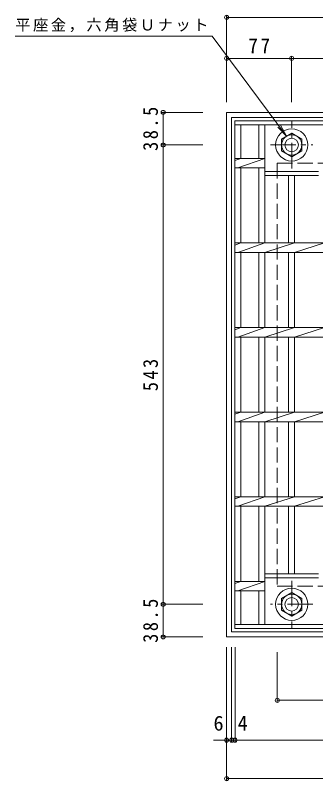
# Model space of a CAD drawing. Units: millimetres at full size, sheet at 1:6. Extents: x -920 to 1063, y -823 to 799.
# Drawn here: x -920 to -565, y -239 to 666 of the extents above; entities that cross this region are included whole.
import ezdxf
from ezdxf.enums import TextEntityAlignment as Align

# ---------------------------------------------------------------- set-up
doc = ezdxf.new("R2010")
doc.units = ezdxf.units.MM
doc.header["$LTSCALE"] = 6
doc.header["$PDMODE"] = 32
doc.header["$PDSIZE"] = 4.8
doc.linetypes.add('CHAIN1', pattern=[8, 5, -1, 1, -1])
doc.linetypes.add('DASHED3', pattern=[4, 3, -1])
for name, color, linetype, lineweight in [('E-1', 2, 'Continuous', 9), ('E-2', 3, 'Continuous', 9), ('E-4', 7, 'Continuous', 9), ('E-5', 7, 'Continuous', 9)]:
    doc.layers.add(name, color=color, linetype=linetype, lineweight=lineweight)
doc.styles.add('ＭＳ ゴシック', font='')
doc.styles.get('ＭＳ ゴシック').set_extended_font_data('MS Gothic')

msp = doc.modelspace()

# ---------------------------------------------------------------- linework, layer by layer
at = {"layer": 'E-1'}
for p, q in [((-670.212, 551.428), (-670.212, -68.572)), ((-670.212, 551.428), (-50.212, 551.428)), ((-664.212, 545.428), (-664.212, -62.572)), ((-664.212, 545.428), (-56.212, 545.428)), ((-605.111, 519.856), (-593.111, 526.784)), ((-593.111, 526.784), (-581.111, 519.856)), ((-605.111, 506), (-605.111, 519.856)), ((-581.111, 519.856), (-581.111, 506)), ((-593.111, 499.071), (-605.111, 506)), ((-581.111, 506), (-593.111, 499.071)), ((-664.212, -62.572), (-56.212, -62.572)), ((-670.212, -68.572), (-50.212, -68.572))]:
    msp.add_line(p, q, dxfattribs=at)
at = {"layer": 'E-1', "linetype": 'CHAIN1'}
for p, q in [((-593.111, 485.291), (-593.111, 540.565)), ((-618.248, 512.928), (-567.975, 512.928)), ((-593.111, -2.436), (-593.111, -57.71)), ((-567.975, -30.073), (-618.248, -30.073))]:
    msp.add_line(p, q, dxfattribs=at)
at = {"layer": 'E-1', "linetype": 'DASHED3'}
for p, q in [((-610.212, 491.428), (-110.212, 491.428)), ((-610.212, 491.428), (-610.212, -8.573)), ((-610.212, -8.573), (-110.212, -8.573))]:
    msp.add_line(p, q, dxfattribs=at)
at = {"layer": 'E-1'}
msp.add_lwpolyline([(-605.111, -37.001), (-605.111, -23.145), (-593.111, -16.216), (-581.111, -23.145), (-581.111, -37.001), (-593.111, -43.929)], close=True, dxfattribs=at)
for centre, radius in [((-593.111, 512.928), 19), ((-593.111, 512.928), 12), ((-593.111, 512.928), 8), ((-593.111, -30.073), 19), ((-593.111, -30.073), 12), ((-593.111, -30.073), 8)]:
    msp.add_circle(centre, radius, dxfattribs=at)
at = {"layer": 'E-2'}
for p, q in [((-660.211, -58.573), (-660.211, 541.428)), ((-660.211, 541.428), (-60.212, 541.428)), ((-660.211, 536.928), (-60.212, 536.928)), ((-653.211, 497.077), (-653.211, 536.928)), ((-632.011, 497.077), (-632.011, 536.928)), ((-625.011, 397.078), (-625.011, 536.928)), ((-660.211, 494.59), (-653.211, 497.077)), ((-660.211, 497.077), (-625.014, 497.077)), ((-656.811, 485.779), (-625.014, 497.077)), ((-660.211, 485.778), (-625.011, 485.778)), ((-653.211, 397.078), (-653.211, 485.778)), ((-632.011, 397.078), (-632.011, 485.778)), ((-625.011, 481.428), (-561.411, 481.428)), ((-625.011, 476.928), (-561.411, 476.928)), ((-596.711, 397.078), (-596.711, 476.928)), ((-589.711, 397.078), (-589.711, 476.928)), ((-660.211, 394.589), (-653.208, 397.078)), ((-660.211, 397.078), (-60.212, 397.078)), ((-656.811, 385.778), (-625.011, 397.078)), ((-625.011, 385.778), (-589.711, 397.078)), ((-589.711, 385.778), (-554.411, 397.078)), ((-660.211, 385.778), (-60.212, 385.778)), ((-653.211, 297.077), (-653.211, 385.778)), ((-632.011, 297.077), (-632.011, 385.778)), ((-625.011, 297.077), (-625.011, 385.778)), ((-596.711, 297.077), (-596.711, 385.778)), ((-589.711, 297.077), (-589.711, 385.778)), ((-660.211, 294.59), (-653.208, 297.078)), ((-660.211, 297.077), (-60.212, 297.077)), ((-656.811, 285.779), (-625.011, 297.078)), ((-625.011, 285.779), (-589.711, 297.078)), ((-589.711, 285.779), (-554.411, 297.078)), ((-660.211, 285.778), (-60.212, 285.778)), ((-653.211, 197.078), (-653.211, 285.778)), ((-632.011, 197.078), (-632.011, 285.778)), ((-625.011, 197.078), (-625.011, 285.778)), ((-596.711, 197.078), (-596.711, 285.778)), ((-589.711, 197.078), (-589.711, 285.778)), ((-660.211, 194.589), (-653.208, 197.078)), ((-660.211, 197.078), (-60.212, 197.078)), ((-656.811, 185.778), (-625.011, 197.078)), ((-625.011, 185.778), (-589.711, 197.078)), ((-589.711, 185.778), (-554.411, 197.078)), ((-660.211, 185.777), (-60.212, 185.777)), ((-653.211, 97.078), (-653.211, 185.777)), ((-632.011, 97.078), (-632.011, 185.777)), ((-625.011, 97.078), (-625.011, 185.777)), ((-596.711, 97.078), (-596.711, 185.777)), ((-589.711, 97.078), (-589.711, 185.777)), ((-660.211, 94.59), (-653.208, 97.078)), ((-660.211, 97.078), (-60.212, 97.078)), ((-656.811, 85.779), (-625.011, 97.078)), ((-625.011, 85.779), (-589.711, 97.078)), ((-589.711, 85.779), (-554.411, 97.078)), ((-660.211, 85.778), (-60.212, 85.778)), ((-653.211, -2.922), (-653.211, 85.778)), ((-632.011, -2.922), (-632.011, 85.778)), ((-625.011, -54.073), (-625.011, 85.778)), ((-596.711, 5.927), (-596.711, 85.778)), ((-589.711, 5.927), (-589.711, 85.778)), ((-561.411, 5.927), (-625.011, 5.927)), ((-561.411, 1.427), (-625.011, 1.427)), ((-660.211, -5.411), (-653.208, -2.922)), ((-660.211, -2.922), (-625.011, -2.922)), ((-656.811, -14.222), (-625.011, -2.922)), ((-660.211, -14.223), (-625.011, -14.223)), ((-653.211, -54.073), (-653.211, -14.223)), ((-632.011, -54.073), (-632.011, -14.223)), ((-60.212, -54.073), (-660.211, -54.073)), ((-60.212, -58.573), (-660.211, -58.573))]:
    msp.add_line(p, q, dxfattribs=at)
at = {"layer": 'E-4'}
for p, q in [((-670.212, 665.605), (-670.212, 563.428)), ((-670.212, 663.805), (-360.212, 663.805)), ((-670.212, 617.138), (-670.212, 563.428)), ((-670.212, 615.338), (-593.211, 615.338)), ((-593.211, 617.138), (-593.211, 563.428)), ((-593.211, 615.338), (-134.212, 615.338)), ((-747.012, 551.428), (-698.212, 551.428)), ((-745.212, 512.928), (-745.212, 551.428)), ((-747.012, 512.928), (-698.212, 512.928)), ((-745.212, -30.073), (-745.212, 512.928)), ((-747.012, -30.073), (-698.212, -30.073)), ((-745.212, -68.573), (-745.212, -30.073)), ((-747.012, -68.573), (-698.212, -68.573)), ((-670.212, -237.973), (-670.212, -80.572)), ((-664.212, -192.44), (-664.212, -80.572)), ((-660.162, -192.44), (-660.162, -80.572)), ((-610.212, -145.373), (-610.212, -86.573)), ((-610.212, -143.573), (-110.212, -143.573)), ((-670.212, -190.64), (-685.682, -190.64)), ((-670.212, -190.64), (-664.212, -190.64)), ((-664.212, -190.64), (-660.162, -190.64)), ((-660.162, -190.64), (-60.262, -190.64)), ((-670.212, -236.173), (-50.212, -236.173))]:
    msp.add_line(p, q, dxfattribs=at)
for p in [(-670.212, 663.805), (-670.212, 615.338), (-593.211, 615.338), (-745.212, 551.428), (-745.212, 512.928), (-745.212, -30.073), (-745.212, -68.573), (-610.212, -143.573), (-670.212, -190.64), (-664.212, -190.64), (-660.162, -190.64), (-670.212, -236.173)]:
    msp.add_point(p, dxfattribs=at)
at = {"layer": 'E-5'}
for q in [(-609.576, 534.067), (-606.438, 536.409)]:
    msp.add_line((-599.111, 523.32), q, dxfattribs=at)
msp.add_lwpolyline([(-599.111, 523.32), (-687.214, 641.356), (-920.214, 641.356)], dxfattribs=at)

# ---------------------------------------------------------------- texts
at = {"layer": 'E-4', "color": 2, "style": 'ＭＳ ゴシック'}
for s, p in [('6', (-685.682, -184.64)), ('4', (-657.056, -184.64))]:
    msp.add_text(s, height=17.6, dxfattribs=at).set_placement(p, align=Align.BOTTOM_LEFT)
at = {"layer": 'E-4', "color": 2, "insert": (-644.462, 621.338), "char_height": 17.6, "attachment_point": 7, "style": 'ＭＳ ゴシック'}
msp.add_mtext('\\T1.27;\\W0.95;77', dxfattribs=at)
at = {"layer": 'E-4', "color": 2, "char_height": 17.6, "attachment_point": 7, "rotation": 90, "style": 'ＭＳ ゴシック'}
for s, insert in [('\\T1.28;\\W0.9;38.5', (-751.212, 505.928)), ('\\T1.27;\\W0.9;543', (-751.212, 221.927)), ('\\T1.28;\\W0.9;38.5', (-751.212, -75.573))]:
    msp.add_mtext(s, dxfattribs=dict(at, insert=insert))
at = {"layer": 'E-5', "insert": (-920.214, 646.356), "char_height": 13.2, "attachment_point": 7, "style": 'ＭＳ ゴシック'}
msp.add_mtext('\\T1.17;平座金，六角袋Ｕナット', dxfattribs=at)

doc.saveas('drawing.dxf')
